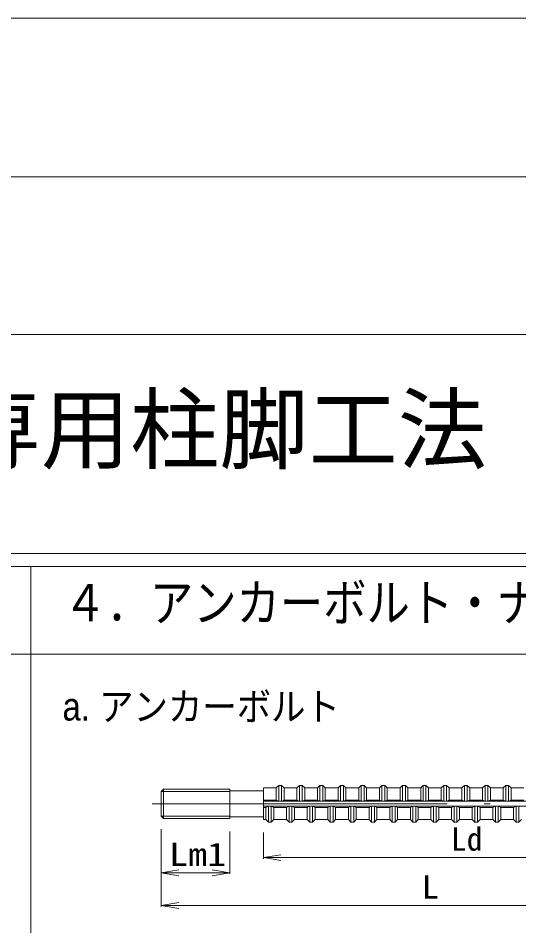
# Model space of a CAD drawing. Units: millimetres at full size; details may follow other scales. Extents: x -2994 to 2994, y -2281 to 2281.
# Drawn here: x -487 to 85, y 1245 to 2281 of the extents above; entities that cross this region are included whole.
import ezdxf
from ezdxf.enums import TextEntityAlignment as Align

# ---------------------------------------------------------------- set-up
doc = ezdxf.new("R2010")
doc.units = ezdxf.units.MM
doc.header["$LTSCALE"] = 28.063
doc.linetypes.add('LONG_DASHED_DOTTED', pattern=[15.25, 12, -1.5, 0.25, -1.5])
for name, color, linetype, lineweight in [('0-0_0', 7, 'Continuous', 15), ('1-0_0', 4, 'Continuous', 9), ('1-5__0-9_DEFPOINT', 7, 'Continuous', 15), ('1-6__0-A_00_WAKU', 5, 'Continuous', 20), ('1-9__2-0_', 2, 'Continuous', 15)]:
    doc.layers.add(name, color=color, linetype=linetype, lineweight=lineweight)
doc.styles.add('ＭＳ ゴシック', font='')
doc.styles.add('ＭＳ Ｐゴシック', font='')
doc.styles.get('ＭＳ ゴシック').set_extended_font_data('MS Gothic')
doc.styles.get('ＭＳ Ｐゴシック').set_extended_font_data('MS PGothic')

msp = doc.modelspace()

# ---------------------------------------------------------------- linework, layer by layer
at = {"layer": '0-0_0'}
msp.add_lwpolyline([(-2993.76, -2280.96), (-2993.76, 2280.96), (2993.76, 2280.96), (2993.76, -2280.96)], close=True, dxfattribs=at)
at = {"layer": '1-0_0'}
for p, q in [((-323.55, 1355.2), (-323.55, 1304.3)), ((-323.55, 1355.2), (-323.55, 1266.9)), ((-245.21, 1352.7), (-245.21, 1304.3)), ((-206.88, 1351.38), (-206.88, 1321.67)), ((-206.88, 1322.92), (-186.88, 1326.25)), ((-206.88, 1322.92), (-186.88, 1319.58)), ((-206.88, 1322.92), (259.79, 1322.92)), ((-323.55, 1305.55), (-303.55, 1308.88)), ((-323.55, 1305.55), (-303.55, 1302.22)), ((-323.55, 1305.55), (-245.21, 1305.55)), ((-245.21, 1305.55), (-265.21, 1308.88)), ((-245.21, 1305.55), (-265.21, 1302.22)), ((-323.55, 1268.15), (-303.55, 1271.49)), ((-323.55, 1268.15), (-303.55, 1264.82)), ((-323.55, 1268.15), (293.12, 1268.15))]:
    msp.add_line(p, q, dxfattribs=at)
at = {"layer": '1-5__0-9_DEFPOINT'}
msp.add_line((-2970, 2100), (2970, 2100), dxfattribs=at)
at = {"layer": '1-6__0-A_00_WAKU'}
for p, q in [((-1620, 1920), (2770, 1920)), ((-1620, 1670), (2770, 1670)), ((-2790, 1655), (2790, 1655)), ((-472.54, -1670), (-472.54, 1655)), ((-2790, 1555), (2790, 1555))]:
    msp.add_line(p, q, dxfattribs=at)
at = {"layer": '1-9__2-0_'}
for p, q in [((-323.55, 1398.53), (-321.05, 1401.03)), ((-321.05, 1401.03), (-245.21, 1401.03)), ((-245.21, 1367.7), (-245.21, 1401.03)), ((-245.21, 1399.28), (-206.88, 1399.28)), ((-192.17, 1402.35), (-206.88, 1402.35)), ((-206.88, 1402.35), (-206.88, 1388.57)), ((-206.88, 1366.38), (-206.88, 1402.35)), ((-192.17, 1388.57), (-192.17, 1402.35)), ((-189.32, 1405.2), (-189.32, 1387.24)), ((-183.24, 1402.35), (-186.09, 1405.2)), ((-186.09, 1405.2), (-186.09, 1387.24)), ((-168.61, 1402.35), (-183.24, 1402.35)), ((-183.24, 1402.35), (-183.24, 1388.57)), ((-168.61, 1388.57), (-168.61, 1402.35)), ((-165.76, 1405.2), (-165.76, 1387.24)), ((-159.68, 1402.35), (-162.53, 1405.2)), ((-162.53, 1405.2), (-162.53, 1387.24)), ((-145.05, 1402.35), (-159.68, 1402.35)), ((-159.68, 1402.35), (-159.68, 1388.57)), ((-145.05, 1388.57), (-145.05, 1402.35)), ((-142.2, 1405.2), (-142.2, 1387.24)), ((-136.12, 1402.35), (-138.97, 1405.2)), ((-138.97, 1405.2), (-138.97, 1387.24)), ((-121.49, 1402.35), (-136.12, 1402.35)), ((-136.12, 1402.35), (-136.12, 1388.57)), ((-121.49, 1388.57), (-121.49, 1402.35)), ((-118.64, 1405.2), (-118.64, 1387.24)), ((-112.56, 1402.35), (-115.41, 1405.2)), ((-115.41, 1405.2), (-115.41, 1387.24)), ((-97.93, 1402.35), (-112.56, 1402.35)), ((-112.56, 1402.35), (-112.56, 1388.57)), ((-97.93, 1388.57), (-97.93, 1402.35)), ((-95.08, 1405.2), (-95.08, 1387.24)), ((-89, 1402.35), (-91.85, 1405.2)), ((-91.85, 1405.2), (-91.85, 1387.24)), ((-74.37, 1402.35), (-89, 1402.35)), ((-89, 1402.35), (-89, 1388.57)), ((-74.37, 1388.57), (-74.37, 1402.35)), ((-71.52, 1405.2), (-71.52, 1387.24)), ((-65.44, 1402.35), (-68.29, 1405.2)), ((-68.29, 1405.2), (-68.29, 1387.24)), ((-50.81, 1402.35), (-65.44, 1402.35)), ((-65.44, 1402.35), (-65.44, 1388.57)), ((-50.81, 1388.57), (-50.81, 1402.35)), ((-47.96, 1405.2), (-47.96, 1387.24)), ((-41.88, 1402.35), (-44.73, 1405.2)), ((-44.73, 1405.2), (-44.73, 1387.24)), ((-27.25, 1402.35), (-41.88, 1402.35)), ((-41.88, 1402.35), (-41.88, 1388.57)), ((-27.25, 1388.57), (-27.25, 1402.35)), ((-24.4, 1405.2), (-24.4, 1387.24)), ((-18.32, 1402.35), (-21.17, 1405.2)), ((-21.17, 1405.2), (-21.17, 1387.24)), ((-3.69, 1402.35), (-18.32, 1402.35)), ((-18.32, 1402.35), (-18.32, 1388.57)), ((-3.69, 1388.57), (-3.69, 1402.35)), ((-0.84, 1405.2), (-0.84, 1387.24)), ((5.24, 1402.35), (2.39, 1405.2)), ((2.39, 1405.2), (2.39, 1387.24)), ((19.87, 1402.35), (5.24, 1402.35)), ((5.24, 1402.35), (5.24, 1388.57)), ((19.87, 1388.57), (19.87, 1402.35)), ((22.72, 1405.2), (22.72, 1387.24)), ((28.8, 1402.35), (25.95, 1405.2)), ((25.95, 1405.2), (25.95, 1387.24)), ((43.43, 1402.35), (28.8, 1402.35)), ((28.8, 1402.35), (28.8, 1388.57)), ((43.43, 1388.57), (43.43, 1402.35)), ((46.28, 1405.2), (46.28, 1387.24)), ((52.36, 1402.35), (49.51, 1405.2)), ((49.51, 1405.2), (49.51, 1387.24)), ((66.99, 1402.35), (52.36, 1402.35)), ((52.36, 1402.35), (52.36, 1388.57)), ((66.99, 1388.57), (66.99, 1402.35)), ((69.84, 1405.2), (69.84, 1387.24)), ((75.92, 1402.35), (73.07, 1405.2)), ((73.07, 1405.2), (73.07, 1387.24)), ((90.55, 1402.35), (75.92, 1402.35)), ((75.92, 1402.35), (75.92, 1388.57)), ((-206.88, 1387.15), (-206.88, 1388.57)), ((-192.17, 1388.57), (-206.88, 1388.57)), ((-192.17, 1388.57), (-189.32, 1387.23)), ((-183.23, 1388.57), (-186.08, 1387.23)), ((-168.61, 1388.57), (-183.24, 1388.57)), ((-168.61, 1388.57), (-165.76, 1387.23)), ((-159.67, 1388.57), (-162.52, 1387.23)), ((-145.05, 1388.57), (-159.68, 1388.57)), ((-145.05, 1388.57), (-142.2, 1387.23)), ((-136.11, 1388.57), (-138.96, 1387.23)), ((-121.49, 1388.57), (-136.12, 1388.57)), ((-121.49, 1388.57), (-118.64, 1387.23)), ((-112.55, 1388.57), (-115.4, 1387.23)), ((-97.93, 1388.57), (-112.56, 1388.57)), ((-97.93, 1388.57), (-95.08, 1387.23)), ((-88.99, 1388.57), (-91.84, 1387.23)), ((-74.37, 1388.57), (-89, 1388.57)), ((-74.37, 1388.57), (-71.52, 1387.23)), ((-65.43, 1388.57), (-68.28, 1387.23)), ((-50.81, 1388.57), (-65.44, 1388.57)), ((-50.81, 1388.57), (-47.96, 1387.23)), ((-41.87, 1388.57), (-44.72, 1387.23)), ((-27.25, 1388.57), (-41.88, 1388.57)), ((-27.25, 1388.57), (-24.4, 1387.23)), ((-18.31, 1388.57), (-21.16, 1387.23)), ((-3.69, 1388.57), (-18.32, 1388.57)), ((-3.69, 1388.57), (-0.84, 1387.23)), ((5.25, 1388.57), (2.4, 1387.23)), ((19.87, 1388.57), (5.24, 1388.57)), ((19.87, 1388.57), (22.72, 1387.23)), ((28.81, 1388.57), (25.96, 1387.23)), ((43.43, 1388.57), (28.8, 1388.57)), ((43.43, 1388.57), (46.28, 1387.23)), ((52.37, 1388.57), (49.52, 1387.23)), ((66.99, 1388.57), (52.36, 1388.57)), ((66.99, 1388.57), (69.84, 1387.23)), ((75.93, 1388.57), (73.08, 1387.23)), ((90.55, 1388.57), (75.92, 1388.57)), ((-206.88, 1381.58), (-206.88, 1387.15)), ((259.79, 1387.15), (-206.88, 1387.15)), ((-206.88, 1380.16), (-206.88, 1381.58)), ((259.79, 1381.58), (-206.88, 1381.58)), ((-206.88, 1380.16), (-206.88, 1366.38)), ((-206.88, 1380.16), (-203.95, 1380.16)), ((-201.1, 1381.5), (-203.95, 1380.16)), ((-203.95, 1366.38), (-203.95, 1380.16)), ((-201.1, 1363.53), (-201.1, 1381.5)), ((-197.87, 1381.5), (-201.1, 1381.5)), ((-197.87, 1363.53), (-197.87, 1381.5)), ((-197.86, 1381.5), (-195.01, 1380.16)), ((-195.02, 1380.16), (-195.02, 1366.38)), ((-195.02, 1380.16), (-180.39, 1380.16)), ((-189.32, 1387.24), (-186.09, 1387.24)), ((-177.54, 1381.5), (-180.39, 1380.16)), ((-180.39, 1366.38), (-180.39, 1380.16)), ((-177.54, 1363.53), (-177.54, 1381.5)), ((-174.31, 1381.5), (-177.54, 1381.5)), ((-174.31, 1363.53), (-174.31, 1381.5)), ((-174.3, 1381.5), (-171.45, 1380.16)), ((-171.46, 1380.16), (-171.46, 1366.38)), ((-171.46, 1380.16), (-156.83, 1380.16)), ((-165.76, 1387.24), (-162.53, 1387.24)), ((-153.98, 1381.5), (-156.83, 1380.16)), ((-156.83, 1366.38), (-156.83, 1380.16)), ((-153.98, 1363.53), (-153.98, 1381.5)), ((-150.75, 1381.5), (-153.98, 1381.5)), ((-150.75, 1363.53), (-150.75, 1381.5)), ((-150.74, 1381.5), (-147.89, 1380.16)), ((-147.9, 1380.16), (-147.9, 1366.38)), ((-147.9, 1380.16), (-133.27, 1380.16)), ((-142.2, 1387.24), (-138.97, 1387.24)), ((-130.42, 1381.5), (-133.27, 1380.16)), ((-133.27, 1366.38), (-133.27, 1380.16)), ((-130.42, 1363.53), (-130.42, 1381.5)), ((-127.19, 1381.5), (-130.42, 1381.5)), ((-127.19, 1363.53), (-127.19, 1381.5)), ((-127.18, 1381.5), (-124.33, 1380.16)), ((-124.34, 1380.16), (-124.34, 1366.38)), ((-124.34, 1380.16), (-109.71, 1380.16)), ((-118.64, 1387.24), (-115.41, 1387.24)), ((-106.86, 1381.5), (-109.71, 1380.16)), ((-109.71, 1366.38), (-109.71, 1380.16)), ((-106.86, 1363.53), (-106.86, 1381.5)), ((-103.63, 1381.5), (-106.86, 1381.5)), ((-103.63, 1363.53), (-103.63, 1381.5)), ((-103.62, 1381.5), (-100.77, 1380.16)), ((-100.78, 1380.16), (-100.78, 1366.38)), ((-100.78, 1380.16), (-86.15, 1380.16)), ((-95.08, 1387.24), (-91.85, 1387.24)), ((-83.3, 1381.5), (-86.15, 1380.16)), ((-86.15, 1366.38), (-86.15, 1380.16)), ((-83.3, 1363.53), (-83.3, 1381.5)), ((-80.07, 1381.5), (-83.3, 1381.5)), ((-80.07, 1363.53), (-80.07, 1381.5)), ((-80.06, 1381.5), (-77.21, 1380.16)), ((-77.22, 1380.16), (-77.22, 1366.38)), ((-77.22, 1380.16), (-62.59, 1380.16)), ((-71.52, 1387.24), (-68.29, 1387.24)), ((-59.74, 1381.5), (-62.59, 1380.16)), ((-62.59, 1366.38), (-62.59, 1380.16)), ((-59.74, 1363.53), (-59.74, 1381.5)), ((-56.51, 1381.5), (-59.74, 1381.5)), ((-56.51, 1363.53), (-56.51, 1381.5)), ((-56.5, 1381.5), (-53.65, 1380.16)), ((-53.66, 1380.16), (-53.66, 1366.38)), ((-53.66, 1380.16), (-39.03, 1380.16)), ((-47.96, 1387.24), (-44.73, 1387.24)), ((-36.18, 1381.5), (-39.03, 1380.16)), ((-39.03, 1366.38), (-39.03, 1380.16)), ((-36.18, 1363.53), (-36.18, 1381.5)), ((-32.95, 1381.5), (-36.18, 1381.5)), ((-32.95, 1363.53), (-32.95, 1381.5)), ((-32.94, 1381.5), (-30.09, 1380.16)), ((-30.1, 1380.16), (-30.1, 1366.38)), ((-30.1, 1380.16), (-15.47, 1380.16)), ((-24.4, 1387.24), (-21.17, 1387.24)), ((-12.62, 1381.5), (-15.47, 1380.16)), ((-15.47, 1366.38), (-15.47, 1380.16)), ((-12.62, 1363.53), (-12.62, 1381.5)), ((-9.39, 1381.5), (-12.62, 1381.5)), ((-9.39, 1363.53), (-9.39, 1381.5)), ((-9.38, 1381.5), (-6.53, 1380.16)), ((-6.54, 1380.16), (-6.54, 1366.38)), ((-6.54, 1380.16), (8.09, 1380.16)), ((10.94, 1381.5), (8.09, 1380.16)), ((8.09, 1366.38), (8.09, 1380.16)), ((10.94, 1363.53), (10.94, 1381.5)), ((14.17, 1381.5), (10.94, 1381.5)), ((14.17, 1363.53), (14.17, 1381.5)), ((14.18, 1381.5), (17.03, 1380.16)), ((17.02, 1380.16), (17.02, 1366.38)), ((17.02, 1380.16), (31.65, 1380.16)), ((22.72, 1387.24), (25.95, 1387.24)), ((34.5, 1381.5), (31.65, 1380.16)), ((31.65, 1366.38), (31.65, 1380.16)), ((34.5, 1363.53), (34.5, 1381.5)), ((37.73, 1381.5), (34.5, 1381.5)), ((37.73, 1363.53), (37.73, 1381.5)), ((37.74, 1381.5), (40.59, 1380.16)), ((40.58, 1380.16), (40.58, 1366.38)), ((40.58, 1380.16), (55.21, 1380.16)), ((46.28, 1387.24), (49.51, 1387.24)), ((58.06, 1381.5), (55.21, 1380.16)), ((55.21, 1366.38), (55.21, 1380.16)), ((58.06, 1363.53), (58.06, 1381.5)), ((61.29, 1381.5), (58.06, 1381.5)), ((61.29, 1363.53), (61.29, 1381.5)), ((61.3, 1381.5), (64.15, 1380.16)), ((64.14, 1380.16), (64.14, 1366.38)), ((64.14, 1380.16), (78.77, 1380.16)), ((69.84, 1387.24), (73.07, 1387.24)), ((81.62, 1381.5), (78.77, 1380.16)), ((78.77, 1366.38), (78.77, 1380.16)), ((81.62, 1363.53), (81.62, 1381.5)), ((84.85, 1381.5), (81.62, 1381.5)), ((84.85, 1363.53), (84.85, 1381.5)), ((-321.05, 1367.7), (-245.21, 1367.7)), ((-245.21, 1369.45), (-206.88, 1369.45)), ((-203.95, 1366.38), (-206.88, 1366.38)), ((-203.95, 1366.38), (-201.1, 1363.53)), ((-197.87, 1363.53), (-201.1, 1363.53)), ((-195.02, 1366.38), (-197.87, 1363.53)), ((-180.39, 1366.38), (-195.02, 1366.38)), ((-180.39, 1366.38), (-177.54, 1363.53)), ((-174.31, 1363.53), (-177.54, 1363.53)), ((-171.46, 1366.38), (-174.31, 1363.53)), ((-156.83, 1366.38), (-171.46, 1366.38)), ((-156.83, 1366.38), (-153.98, 1363.53)), ((-150.75, 1363.53), (-153.98, 1363.53)), ((-147.9, 1366.38), (-150.75, 1363.53)), ((-133.27, 1366.38), (-147.9, 1366.38)), ((-133.27, 1366.38), (-130.42, 1363.53)), ((-127.19, 1363.53), (-130.42, 1363.53)), ((-124.34, 1366.38), (-127.19, 1363.53)), ((-109.71, 1366.38), (-124.34, 1366.38)), ((-109.71, 1366.38), (-106.86, 1363.53)), ((-103.63, 1363.53), (-106.86, 1363.53)), ((-100.78, 1366.38), (-103.63, 1363.53)), ((-86.15, 1366.38), (-100.78, 1366.38)), ((-86.15, 1366.38), (-83.3, 1363.53)), ((-80.07, 1363.53), (-83.3, 1363.53)), ((-77.22, 1366.38), (-80.07, 1363.53)), ((-62.59, 1366.38), (-77.22, 1366.38)), ((-62.59, 1366.38), (-59.74, 1363.53)), ((-56.51, 1363.53), (-59.74, 1363.53)), ((-53.66, 1366.38), (-56.51, 1363.53)), ((-39.03, 1366.38), (-53.66, 1366.38)), ((-39.03, 1366.38), (-36.18, 1363.53)), ((-32.95, 1363.53), (-36.18, 1363.53)), ((-30.1, 1366.38), (-32.95, 1363.53)), ((-15.47, 1366.38), (-30.1, 1366.38)), ((-15.47, 1366.38), (-12.62, 1363.53)), ((-9.39, 1363.53), (-12.62, 1363.53)), ((-6.54, 1366.38), (-9.39, 1363.53)), ((8.09, 1366.38), (-6.54, 1366.38)), ((8.09, 1366.38), (10.94, 1363.53)), ((14.17, 1363.53), (10.94, 1363.53)), ((17.02, 1366.38), (14.17, 1363.53)), ((31.65, 1366.38), (17.02, 1366.38)), ((31.65, 1366.38), (34.5, 1363.53)), ((37.73, 1363.53), (34.5, 1363.53)), ((40.58, 1366.38), (37.73, 1363.53)), ((55.21, 1366.38), (40.58, 1366.38)), ((55.21, 1366.38), (58.06, 1363.53)), ((61.29, 1363.53), (58.06, 1363.53)), ((64.14, 1366.38), (61.29, 1363.53)), ((78.77, 1366.38), (64.14, 1366.38)), ((78.77, 1366.38), (81.62, 1363.53)), ((84.85, 1363.53), (81.62, 1363.53)), ((87.7, 1366.38), (84.85, 1363.53))]:
    msp.add_line(p, q, dxfattribs=at)
at = {"layer": '1-9__2-0_', "color": 4}
for p, q in [((-323.55, 1398.53), (-245.21, 1398.53)), ((-321.05, 1367.7), (-321.05, 1401.03)), ((-323.55, 1370.2), (-245.21, 1370.2))]:
    msp.add_line(p, q, dxfattribs=at)
at = {"layer": '1-9__2-0_', "color": 4, "linetype": 'LONG_DASHED_DOTTED'}
msp.add_line((-333.75, 1384.37), (320.51, 1384.37), dxfattribs=at)
at = {"layer": '1-9__2-0_'}
for points in [[(-321.05, 1367.7), (-323.55, 1370.2), (-323.55, 1398.53)], [(-192.17, 1402.35), (-189.32, 1405.2), (-186.09, 1405.2)], [(-168.61, 1402.35), (-165.76, 1405.2), (-162.53, 1405.2)], [(-145.05, 1402.35), (-142.2, 1405.2), (-138.97, 1405.2)], [(-121.49, 1402.35), (-118.64, 1405.2), (-115.41, 1405.2)], [(-97.93, 1402.35), (-95.08, 1405.2), (-91.85, 1405.2)], [(-74.37, 1402.35), (-71.52, 1405.2), (-68.29, 1405.2)], [(-50.81, 1402.35), (-47.96, 1405.2), (-44.73, 1405.2)], [(-27.25, 1402.35), (-24.4, 1405.2), (-21.17, 1405.2)], [(-3.69, 1402.35), (-0.84, 1405.2), (2.39, 1405.2)], [(19.87, 1402.35), (22.72, 1405.2), (25.95, 1405.2)], [(43.43, 1402.35), (46.28, 1405.2), (49.51, 1405.2)], [(66.99, 1402.35), (69.84, 1405.2), (73.07, 1405.2)]]:
    msp.add_lwpolyline(points, dxfattribs=at)

# ---------------------------------------------------------------- texts
at = {"layer": '1-0_0', "color": 7, "style": 'ＭＳ Ｐゴシック'}
msp.add_text('Tec-One P3+ 高耐力壁専用柱脚工法\u3000設計・施工標準図', height=74.65, dxfattribs=at).set_placement((-1580.48, 1752.02), align=Align.BOTTOM_LEFT)
for s, height, width, p in [('４．アンカーボルト・ナット・座金・定着板仕様', 42.66, 0.85, (-435.28, 1579.73)), ('a. アンカーボルト', 31.99, 0.9, (-436.24, 1469.73))]:
    msp.add_text(s, height=height, dxfattribs=dict(at, width=width)).set_placement(p, align=Align.BOTTOM_LEFT)
at = {"layer": '1-0_0', "style": 'ＭＳ ゴシック'}
msp.add_text('Ld', height=26.66, dxfattribs=at).set_placement((7.13, 1322.81), align=Align.BOTTOM_LEFT)
for s, width, p in [('Lm1', 1.2, (-314.64, 1305.37)), ('L', 1.1, (-26.23, 1268.04))]:
    msp.add_text(s, height=26.66, dxfattribs=dict(at, width=width)).set_placement(p, align=Align.BOTTOM_LEFT)

doc.saveas('drawing.dxf')
